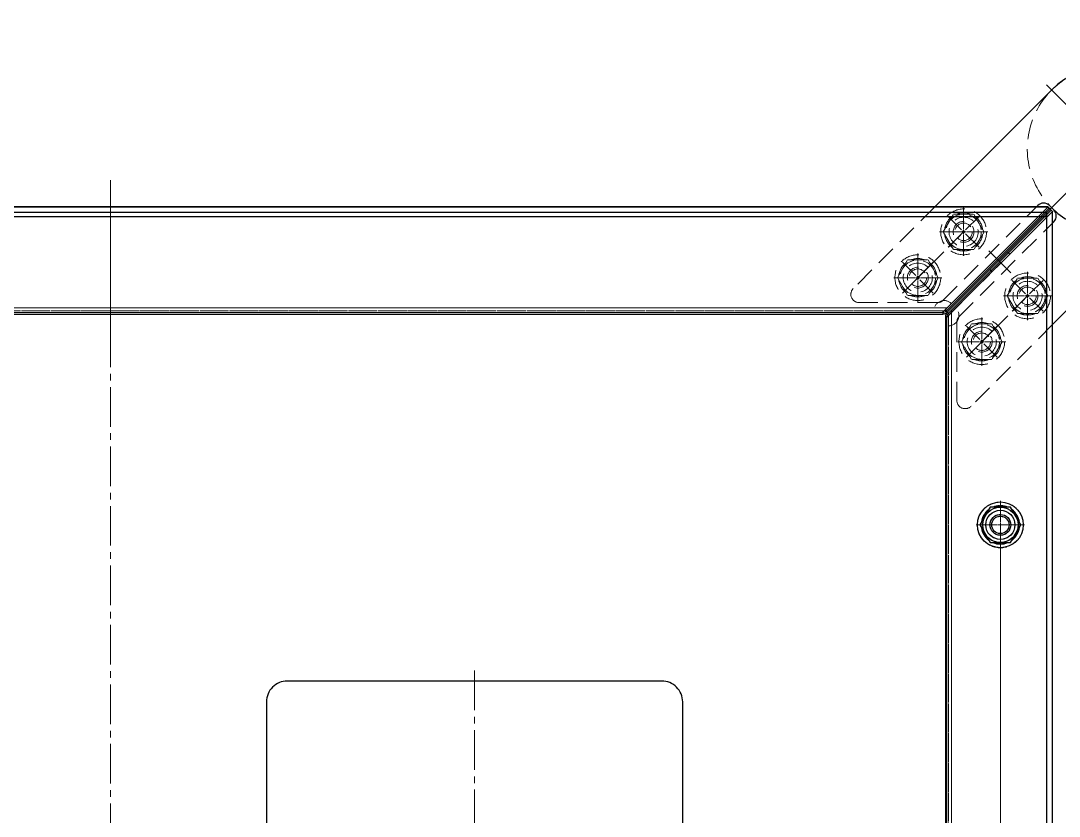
# Model space of a CAD drawing. Header units: millimetres. Extents: x 0 to 51411, y 0 to 16902.
# Drawn here: x 2381.2 to 2880.3, y 8610.9 to 8993 of the extents above; entities that cross this region are included whole.
import ezdxf

# ---------------------------------------------------------------- set-up
doc = ezdxf.new("R2010")
doc.units = ezdxf.units.MM
doc.linetypes.add('CENTER2', pattern=[28.575, 19.05, -3.175, 3.175, -3.175])
doc.linetypes.add('HIDDEN2', pattern=[4.7625, 3.175, -1.5875])
for name, color, linetype, lineweight in [('01_外形線', 7, 'Continuous', 25), ('03_かくれ線', 6, 'HIDDEN2', 13), ('04_中心線', 1, 'CENTER2', 9)]:
    doc.layers.add(name, color=color, linetype=linetype, lineweight=lineweight)
doc.layers.add('10_補助線', color=8, linetype='Continuous', lineweight=13, plot=False)

# ---------------------------------------------------------------- blocks, each defined once
blk = doc.blocks.new('*U541')
at = {"layer": '04_中心線', "color": 0, "linetype": 'CENTER2', "transparency": 16777216}
for p, q in [((0, 1.4), (0, 10.5)), ((-10.5, 0), (-1.4, 0)), ((0, -10.5), (0, -1.4)), ((1.4, 0), (10.5, 0))]:
    blk.add_line(p, q, dxfattribs=at)
at = {"layer": '04_中心線', "color": 0, "linetype": 'Continuous', "transparency": 16777216}
for p, q in [((0, -0.7), (0, 0.7)), ((-0.7, 0), (0.7, 0))]:
    blk.add_line(p, q, dxfattribs=at)
blk = doc.blocks.new('*U504')
at = {"layer": '04_中心線', "color": 0, "linetype": 'CENTER2', "transparency": 16777216}
for p, q in [((0, 1.4), (0, 10.5)), ((-10.5, 0), (-1.4, 0)), ((0, -10.5), (0, -1.4)), ((1.4, 0), (10.5, 0))]:
    blk.add_line(p, q, dxfattribs=at)
at = {"layer": '04_中心線', "color": 0, "linetype": 'Continuous', "transparency": 16777216}
for p, q in [((0, -0.7), (0, 0.7)), ((-0.7, 0), (0.7, 0))]:
    blk.add_line(p, q, dxfattribs=at)
blk = doc.blocks.new('*U538')
at = {"layer": '04_中心線', "color": 0, "linetype": 'CENTER2', "transparency": 16777216}
for p, q in [((0, 1.4), (0, 10.5)), ((-10.5, 0), (-1.4, 0)), ((0, -10.5), (0, -1.4)), ((1.4, 0), (10.5, 0))]:
    blk.add_line(p, q, dxfattribs=at)
at = {"layer": '04_中心線', "color": 0, "linetype": 'Continuous', "transparency": 16777216}
for p, q in [((0, -0.7), (0, 0.7)), ((-0.7, 0), (0.7, 0))]:
    blk.add_line(p, q, dxfattribs=at)
blk = doc.blocks.new('*U510')
at = {"layer": '04_中心線', "color": 0, "linetype": 'CENTER2', "transparency": 16777216}
for p, q in [((0, 2.2), (0, 11.59)), ((-11.59, 0), (-2.2, 0)), ((2.2, 0), (11.59, 0)), ((0, -11.59), (0, -2.2))]:
    blk.add_line(p, q, dxfattribs=at)
at = {"layer": '04_中心線', "color": 0, "linetype": 'Continuous', "transparency": 16777216}
for p, q in [((-1.1, 0), (1.1, 0)), ((0, -1.1), (0, 1.1))]:
    blk.add_line(p, q, dxfattribs=at)
blk = doc.blocks.new('*U511')
at = {"layer": '04_中心線', "color": 0, "linetype": 'CENTER2', "transparency": 16777216}
for p, q in [((0, 2.2), (0, 11.59)), ((-11.59, 0), (-2.2, 0)), ((2.2, 0), (11.59, 0)), ((0, -11.59), (0, -2.2))]:
    blk.add_line(p, q, dxfattribs=at)
at = {"layer": '04_中心線', "color": 0, "linetype": 'Continuous', "transparency": 16777216}
for p, q in [((-1.1, 0), (1.1, 0)), ((0, -1.1), (0, 1.1))]:
    blk.add_line(p, q, dxfattribs=at)
blk = doc.blocks.new('*U519')
at = {"layer": '04_中心線', "color": 0, "linetype": 'CENTER2', "transparency": 16777216}
for p, q in [((0, 8), (0, 43.5)), ((-43.5, 0), (-8, 0)), ((8, 0), (43.5, 0)), ((0, -43.5), (0, -8))]:
    blk.add_line(p, q, dxfattribs=at)
at = {"layer": '04_中心線', "color": 0, "linetype": 'Continuous', "transparency": 16777216}
for p, q in [((-4, 0), (4, 0)), ((0, -4), (0, 4))]:
    blk.add_line(p, q, dxfattribs=at)
blk = doc.blocks.new('*U512')
at = {"layer": '04_中心線', "color": 0, "linetype": 'CENTER2', "transparency": 16777216}
for p, q in [((0, 1.4), (0, 10.5)), ((-10.5, 0), (-1.4, 0)), ((1.4, 0), (10.5, 0)), ((0, -10.5), (0, -1.4))]:
    blk.add_line(p, q, dxfattribs=at)
at = {"layer": '04_中心線', "color": 0, "linetype": 'Continuous', "transparency": 16777216}
for p, q in [((-0.7, 0), (0.7, 0)), ((0, -0.7), (0, 0.7))]:
    blk.add_line(p, q, dxfattribs=at)
blk = doc.blocks.new('*U518')
at = {"layer": '04_中心線', "color": 0, "linetype": 'CENTER2', "transparency": 16777216}
for p, q in [((0, 1.4), (0, 10.5)), ((-10.5, 0), (-1.4, 0)), ((1.4, 0), (10.5, 0)), ((0, -10.5), (0, -1.4))]:
    blk.add_line(p, q, dxfattribs=at)
at = {"layer": '04_中心線', "color": 0, "linetype": 'Continuous', "transparency": 16777216}
for p, q in [((-0.7, 0), (0.7, 0)), ((0, -0.7), (0, 0.7))]:
    blk.add_line(p, q, dxfattribs=at)
blk = doc.blocks.new('*U517')
at = {"layer": '04_中心線', "color": 0, "linetype": 'CENTER2', "transparency": 16777216}
for p, q in [((0, 2.2), (0, 11.59)), ((-11.59, 0), (-2.2, 0)), ((2.2, 0), (11.59, 0)), ((0, -11.59), (0, -2.2))]:
    blk.add_line(p, q, dxfattribs=at)
at = {"layer": '04_中心線', "color": 0, "linetype": 'Continuous', "transparency": 16777216}
for p, q in [((-1.1, 0), (1.1, 0)), ((0, -1.1), (0, 1.1))]:
    blk.add_line(p, q, dxfattribs=at)
blk = doc.blocks.new('*U527')
at = {"layer": '04_中心線', "color": 0, "linetype": 'CENTER2', "transparency": 16777216}
for p, q in [((0, 8), (0, 43.5)), ((-43.5, 0), (-8, 0)), ((8, 0), (43.5, 0)), ((0, -43.5), (0, -8))]:
    blk.add_line(p, q, dxfattribs=at)
at = {"layer": '04_中心線', "color": 0, "linetype": 'Continuous', "transparency": 16777216}
for p, q in [((-4, 0), (4, 0)), ((0, -4), (0, 4))]:
    blk.add_line(p, q, dxfattribs=at)
blk = doc.blocks.new('*U546')
at = {"layer": '04_中心線', "color": 0, "linetype": 'CENTER2', "transparency": 16777216}
for p, q in [((0, 1.4), (0, 10.5)), ((-10.5, 0), (-1.4, 0)), ((1.4, 0), (10.5, 0)), ((0, -10.5), (0, -1.4))]:
    blk.add_line(p, q, dxfattribs=at)
at = {"layer": '04_中心線', "color": 0, "linetype": 'Continuous', "transparency": 16777216}
for p, q in [((-0.7, 0), (0.7, 0)), ((0, -0.7), (0, 0.7))]:
    blk.add_line(p, q, dxfattribs=at)
blk = doc.blocks.new('*U526')
at = {"layer": '04_中心線', "color": 0, "linetype": 'CENTER2', "transparency": 16777216}
for p, q in [((0, 1.4), (0, 10.5)), ((-10.5, 0), (-1.4, 0)), ((1.4, 0), (10.5, 0)), ((0, -10.5), (0, -1.4))]:
    blk.add_line(p, q, dxfattribs=at)
at = {"layer": '04_中心線', "color": 0, "linetype": 'Continuous', "transparency": 16777216}
for p, q in [((-0.7, 0), (0.7, 0)), ((0, -0.7), (0, 0.7))]:
    blk.add_line(p, q, dxfattribs=at)
blk = doc.blocks.new('*U551')
at = {"layer": '04_中心線', "color": 0, "linetype": 'CENTER2', "transparency": 16777216}
for p, q in [((0, 1.4), (0, 10.5)), ((-10.5, 0), (-1.4, 0)), ((1.4, 0), (10.5, 0)), ((0, -10.5), (0, -1.4))]:
    blk.add_line(p, q, dxfattribs=at)
at = {"layer": '04_中心線', "color": 0, "linetype": 'Continuous', "transparency": 16777216}
for p, q in [((-0.7, 0), (0.7, 0)), ((0, -0.7), (0, 0.7))]:
    blk.add_line(p, q, dxfattribs=at)
blk = doc.blocks.new('*U550')
at = {"layer": '04_中心線', "color": 0, "linetype": 'CENTER2', "transparency": 16777216}
for p, q in [((0, 1.4), (0, 10.5)), ((-10.5, 0), (-1.4, 0)), ((1.4, 0), (10.5, 0)), ((0, -10.5), (0, -1.4))]:
    blk.add_line(p, q, dxfattribs=at)
at = {"layer": '04_中心線', "color": 0, "linetype": 'Continuous', "transparency": 16777216}
for p, q in [((-0.7, 0), (0.7, 0)), ((0, -0.7), (0, 0.7))]:
    blk.add_line(p, q, dxfattribs=at)
blk = doc.blocks.new('*U554')
at = {"layer": '04_中心線', "color": 0, "linetype": 'CENTER2', "transparency": 16777216}
for p, q in [((0, 2.2), (0, 11.59)), ((-11.59, 0), (-2.2, 0)), ((2.2, 0), (11.59, 0)), ((0, -11.59), (0, -2.2))]:
    blk.add_line(p, q, dxfattribs=at)
at = {"layer": '04_中心線', "color": 0, "linetype": 'Continuous', "transparency": 16777216}
for p, q in [((-1.1, 0), (1.1, 0)), ((0, -1.1), (0, 1.1))]:
    blk.add_line(p, q, dxfattribs=at)
blk = doc.blocks.new('*U547')
at = {"layer": '04_中心線', "color": 0, "linetype": 'CENTER2', "transparency": 16777216}
for p, q in [((0, 2.2), (0, 11.59)), ((-11.59, 0), (-2.2, 0)), ((2.2, 0), (11.59, 0)), ((0, -11.59), (0, -2.2))]:
    blk.add_line(p, q, dxfattribs=at)
at = {"layer": '04_中心線', "color": 0, "linetype": 'Continuous', "transparency": 16777216}
for p, q in [((-1.1, 0), (1.1, 0)), ((0, -1.1), (0, 1.1))]:
    blk.add_line(p, q, dxfattribs=at)
blk = doc.blocks.new('*U533')
at = {"layer": '04_中心線', "color": 0, "linetype": 'CENTER2', "transparency": 16777216}
blk.add_line((0, 90), (0, 453.5), dxfattribs=at)
blk = doc.blocks.new('*U563')
at = {"layer": '04_中心線', "color": 0, "linetype": 'CENTER2', "transparency": 16777216}
for p, q in [((0, 1.4), (0, 10.5)), ((-10.5, 0), (-1.4, 0)), ((1.4, 0), (10.5, 0)), ((0, -10.5), (0, -1.4))]:
    blk.add_line(p, q, dxfattribs=at)
at = {"layer": '04_中心線', "color": 0, "linetype": 'Continuous', "transparency": 16777216}
for p, q in [((-0.7, 0), (0.7, 0)), ((0, -0.7), (0, 0.7))]:
    blk.add_line(p, q, dxfattribs=at)
blk = doc.blocks.new('*U561')
at = {"layer": '04_中心線', "color": 0, "linetype": 'CENTER2', "transparency": 16777216}
for p, q in [((0, 2.2), (0, 11.59)), ((-11.59, 0), (-2.2, 0)), ((2.2, 0), (11.59, 0)), ((0, -11.59), (0, -2.2))]:
    blk.add_line(p, q, dxfattribs=at)
at = {"layer": '04_中心線', "color": 0, "linetype": 'Continuous', "transparency": 16777216}
for p, q in [((-1.1, 0), (1.1, 0)), ((0, -1.1), (0, 1.1))]:
    blk.add_line(p, q, dxfattribs=at)

msp = doc.modelspace()

# ---------------------------------------------------------------- linework, layer by layer
at = {"layer": '01_外形線'}
for p, q in [((2876.621, 8959.76), (2820.466, 8903.605)), ((2874.851, 8903.545), (1973.734, 8903.545)), ((2874.851, 8903.545), (2826.414, 8855.109)), ((2826.414, 8855.109), (2874.851, 8903.545)), ((2869.906, 8904.251), (2869.26, 8903.605)), ((2875.911, 8902.485), (2874.851, 8903.545)), ((2875.562, 8904.251), (2876.621, 8903.192)), ((2877.681, 8902.133), (2876.621, 8903.192)), ((2933.19, 8903.192), (2877.035, 8847.037)), ((2874.292, 8898.866), (1974.292, 8898.866)), ((2875.911, 8902.485), (2826.414, 8852.987)), ((2875.911, 8902.485), (2826.414, 8852.987)), ((2876.972, 8901.424), (2828.535, 8852.987)), ((2876.972, 8901.424), (2828.535, 8852.987)), ((2875.911, 8902.485), (2876.972, 8901.424)), ((2876.972, 8000.308), (2876.972, 8901.424)), ((2877.681, 8896.476), (2877.035, 8895.83)), ((2024.292, 8852.109), (2824.292, 8852.109)), ((2825.535, 8850.866), (2825.535, 8050.866))]:
    msp.add_line(p, q, dxfattribs=at)
for points in [[(2874.851, 8903.545), (2874.914, 8903.609), (1973.671, 8903.609), (1973.734, 8903.545)], [(2876.972, 8000.308), (2877.035, 8000.245), (2877.035, 8901.487), (2876.972, 8901.424)], [(2851.597, 8759.366), (2851.597, 8760.058)], [(2852.347, 8759.366), (2852.347, 8760.058)]]:
    msp.add_lwpolyline(points, dxfattribs=at)
for points in [[(1984.292, 8000.866), (2864.292, 8000.866, 0.4142136), (2874.292, 8010.866), (2874.292, 8900.866), (1974.292, 8900.866), (1974.292, 8010.866, 0.4142136)], [(2509.292, 8225.866), (2689.292, 8225.866, 0.4142136), (2699.292, 8235.866), (2699.292, 8665.866, 0.4142136), (2689.292, 8675.866), (2509.292, 8675.866, 0.4142136), (2499.292, 8665.866), (2499.292, 8235.866, 0.4142136)]]:
    msp.add_lwpolyline(points, format="xyb", close=True, dxfattribs=at)
msp.add_lwpolyline([(2847.064, 8742.366), (2856.879, 8742.366), (2861.787, 8750.866), (2856.879, 8759.366), (2847.064, 8759.366), (2842.157, 8750.866)], close=True, dxfattribs=at)
for radius in [11, 8.5, 7, 5, 4.188]:
    msp.add_circle((2851.972, 8750.866), radius, dxfattribs=at)
for centre, radius, start, end in [((2904.906, 8931.476), 40, 225, 135), ((2872.734, 8901.422), 4, 45, 135), ((2874.852, 8899.304), 4, 315, 45), ((2826.447, 8852.167), 2.155, 133.44471, 181.54875), ((2819.712, 8860.709), 8.734, 306.97209, 320.11425), ((2824.292, 8855.109), 3, 270, 315), ((2828.535, 8850.866), 3, 135, 180), ((2825.593, 8853.02), 2.155, 268.45125, 316.55529), ((2834.136, 8846.285), 8.734, 129.88575, 143.02791), ((2851.972, 8750.866), 9.2, 92.33607, 112.49498), ((2851.972, 8750.866), 9.2, 67.50502, 87.66393), ((2851.972, 8750.866), 9.2, 127.50502, 172.49498), ((2851.972, 8750.866), 9.2, 7.50502, 52.49498), ((2851.972, 8750.866), 9.2, 187.50502, 232.49498), ((2851.972, 8750.866), 9.2, 307.50502, 352.49498), ((2851.972, 8750.866), 9.2, 247.50502, 292.49498)]:
    msp.add_arc(centre, radius, start, end, dxfattribs=at)
at = {"layer": '03_かくれ線', "ltscale": 3}
for p, q in [((2820.466, 8903.605), (2781.295, 8864.434)), ((2824.432, 8858.777), (2869.26, 8903.605)), ((2832.207, 8851.002), (2877.035, 8895.83)), ((2024.292, 8853.609), (2824.292, 8853.609)), ((2821.603, 8857.605), (2784.123, 8857.605)), ((2827.035, 8850.866), (2827.035, 8050.866)), ((2831.035, 8848.174), (2831.035, 8810.694)), ((2877.035, 8847.037), (2837.863, 8807.865))]:
    msp.add_line(p, q, dxfattribs=at)
at = {"layer": '03_かくれ線'}
for p, q in [((2855.405, 8881.979), (2856.466, 8880.918)), ((2846.921, 8873.492), (2847.981, 8872.432))]:
    msp.add_line(p, q, dxfattribs=at)
at = {"layer": '03_かくれ線', "ltscale": 3}
for points in [[(1973.734, 8903.545), (2020.136, 8857.144, -0.6681786), (2028.671, 8853.609), (2819.914, 8853.609, -0.6681786), (2828.449, 8857.144), (2874.851, 8903.545)], [(2876.972, 8901.424), (2830.571, 8855.023, -0.6681786), (2827.035, 8846.487), (2827.035, 8055.245, -0.6681786), (2830.571, 8046.709), (2876.972, 8000.308)]]:
    msp.add_lwpolyline(points, format="xyb", dxfattribs=at)
for points in [[(2829.391, 8900.109), (2839.206, 8900.109), (2844.114, 8891.609), (2839.206, 8883.109), (2829.391, 8883.109), (2824.484, 8891.609)], [(2807.391, 8878.109), (2817.206, 8878.109), (2822.114, 8869.609), (2817.206, 8861.109), (2807.391, 8861.109), (2802.484, 8869.609)], [(2860.128, 8869.366), (2869.943, 8869.366), (2874.85, 8860.866), (2869.943, 8852.366), (2860.128, 8852.366), (2855.22, 8860.866)], [(2838.128, 8847.366), (2847.943, 8847.366), (2852.85, 8838.866), (2847.943, 8830.366), (2838.128, 8830.366), (2833.22, 8838.866)], [(2856.879, 8759.366), (2847.064, 8759.366), (2842.157, 8750.866), (2847.064, 8742.366), (2856.879, 8742.366), (2861.787, 8750.866)]]:
    msp.add_lwpolyline(points, close=True, dxfattribs=at)
for points in [[(2833.924, 8883.109), (2833.924, 8882.416)], [(2834.674, 8883.109), (2834.674, 8882.416)], [(2811.924, 8861.109), (2811.924, 8860.416)], [(2812.674, 8861.109), (2812.674, 8860.416)], [(2864.66, 8852.366), (2864.66, 8851.674)], [(2865.41, 8852.366), (2865.41, 8851.674)], [(2842.66, 8830.366), (2842.66, 8829.674)], [(2843.41, 8830.366), (2843.41, 8829.674)], [(2851.597, 8742.366), (2851.597, 8741.674)], [(2852.347, 8742.366), (2852.347, 8741.674)]]:
    msp.add_lwpolyline(points, dxfattribs=at)
for centre, radius in [((2834.299, 8891.609), 11), ((2834.299, 8891.609), 8.5), ((2834.292, 8891.609), 7), ((2834.296, 8891.605), 7), ((2834.299, 8891.609), 5), ((2834.299, 8891.609), 4.188), ((2812.299, 8869.609), 11), ((2812.299, 8869.609), 8.5), ((2812.292, 8869.609), 7), ((2812.296, 8869.605), 7), ((2812.299, 8869.609), 5), ((2812.299, 8869.609), 4.188), ((2865.035, 8860.866), 11), ((2865.035, 8860.866), 8.5), ((2865.035, 8860.866), 7), ((2865.035, 8860.866), 7), ((2865.035, 8860.866), 5), ((2865.035, 8860.866), 4.188), ((2843.035, 8838.866), 11), ((2843.035, 8838.866), 8.5), ((2843.035, 8838.866), 7), ((2843.035, 8838.866), 7), ((2843.035, 8838.866), 5), ((2843.035, 8838.866), 4.188), ((2851.972, 8750.866), 11), ((2851.972, 8750.866), 8.5), ((2851.972, 8750.866), 7), ((2851.972, 8750.866), 5), ((2851.972, 8750.866), 4.188)]:
    msp.add_circle(centre, radius, dxfattribs=at)
for centre, radius, start, end in [((2904.906, 8931.476), 40, 315, 225), ((2834.299, 8891.609), 9.2, 127.50502, 172.49498), ((2834.299, 8891.609), 9.2, 67.50502, 112.49498), ((2834.299, 8891.609), 9.2, 7.50502, 52.49498), ((2834.299, 8891.609), 9.2, 187.50502, 232.49498), ((2834.299, 8891.609), 9.2, 307.50502, 352.49498), ((2834.299, 8891.609), 9.2, 247.50502, 267.66393), ((2834.299, 8891.609), 9.2, 272.33607, 292.49498), ((2812.299, 8869.609), 9.2, 67.50502, 112.49498), ((2812.299, 8869.609), 9.2, 127.50502, 172.49498), ((2812.299, 8869.609), 9.2, 7.50502, 52.49498), ((2812.299, 8869.609), 9.2, 187.50502, 232.49498), ((2812.299, 8869.609), 9.2, 307.50502, 352.49498), ((2865.035, 8860.866), 9.2, 127.50502, 172.49498), ((2865.035, 8860.866), 9.2, 67.50502, 112.49498), ((2865.035, 8860.866), 9.2, 7.50502, 52.49498), ((2784.123, 8861.605), 4, 135, 270), ((2812.299, 8869.609), 9.2, 247.50502, 267.66393), ((2812.299, 8869.609), 9.2, 272.33607, 292.49498), ((2821.603, 8861.605), 4, 270, 315), ((2865.035, 8860.866), 9.2, 187.50502, 232.49498), ((2865.035, 8860.866), 9.2, 307.50502, 352.49498), ((2835.035, 8848.174), 4, 135, 180), ((2865.035, 8860.866), 9.2, 247.50502, 267.66393), ((2865.035, 8860.866), 9.2, 272.33607, 292.49498), ((2843.035, 8838.866), 9.2, 127.50502, 172.49498), ((2843.035, 8838.866), 9.2, 67.50502, 112.49498), ((2843.035, 8838.866), 9.2, 7.50502, 52.49498), ((2843.035, 8838.866), 9.2, 187.50502, 232.49498), ((2843.035, 8838.866), 9.2, 307.50502, 352.49498), ((2843.035, 8838.866), 9.2, 247.50502, 267.66393), ((2843.035, 8838.866), 9.2, 272.33607, 292.49498), ((2835.035, 8810.694), 4, 180, 315), ((2851.972, 8750.866), 9.2, 67.50502, 112.49498), ((2851.972, 8750.866), 9.2, 127.50502, 172.49498), ((2851.972, 8750.866), 9.2, 7.50502, 52.49498), ((2851.972, 8750.866), 9.2, 187.50502, 232.49498), ((2851.972, 8750.866), 9.2, 307.50502, 352.49498), ((2851.972, 8750.866), 9.2, 247.50502, 267.66393), ((2851.972, 8750.866), 9.2, 272.33607, 292.49498)]:
    msp.add_arc(centre, radius, start, end, dxfattribs=at)
at = {"layer": '03_かくれ線'}
for centre, start, end in [((2824.292, 8855.109), 270, 315), ((2828.535, 8850.866), 135, 180)]:
    msp.add_arc(centre, 1.5, start, end, dxfattribs=at)
at = {"layer": '04_中心線'}
for p, q in [((2424.292, 8916.405), (2424.292, 8839.249)), ((2424.292, 8847.268), (2424.292, 8909.585)), ((2811.296, 8868.605), (2834.296, 8891.605)), ((2856.996, 8871.902), (2846.389, 8882.509)), ((2842.035, 8837.866), (2865.035, 8860.866)), ((2851.972, 8150.866), (2851.972, 8750.866)), ((2851.972, 8750.866), (2851.972, 8023.186)), ((2599.292, 8680.866), (2599.292, 8220.866))]:
    msp.add_line(p, q, dxfattribs=at)
at = {"layer": '10_補助線'}
for p, q in [((2875.381, 8903.015), (2825.883, 8853.518)), ((2876.442, 8901.954), (2826.944, 8852.457)), ((2851.162, 8877.736), (2852.223, 8876.675)), ((2021.11, 8855.109), (2826.414, 8855.109)), ((2824.292, 8853.609), (2824.292, 8852.109)), ((2826.414, 8852.987), (2825.353, 8854.048)), ((2828.535, 8854.048), (2828.535, 8048.745)), ((2024.292, 8852.859), (2824.292, 8852.859)), ((2827.035, 8850.866), (2825.535, 8850.866)), ((2826.285, 8850.866), (2826.285, 8050.866)), ((2826.414, 8852.987), (2827.474, 8851.927))]:
    msp.add_line(p, q, dxfattribs=at)
for points in [[(2828.449, 8857.144), (2824.914, 8853.609), (2819.914, 8853.609)], [(2830.571, 8855.023), (2827.035, 8851.487), (2827.035, 8846.487)]]:
    msp.add_lwpolyline(points, dxfattribs=at)
for centre, start, end in [((2824.292, 8855.109), 270, 315), ((2828.535, 8850.866), 135, 180)]:
    msp.add_arc(centre, 2.25, start, end, dxfattribs=at)

# ---------------------------------------------------------------- block references
at = {"layer": '04_中心線', "linetype": 'CENTER2'}
for name, p, rotation in [('*U519', (2904.906, 8931.476), 315.0000000000001), ('*U527', (2904.906, 8931.476), 315.0000000000032), ('*U546', (2834.296, 8891.605), 315.0000000000032), ('*U551', (2834.292, 8891.609), 180), ('*U526', (2812.296, 8869.605), 315.0000000000032), ('*U550', (2812.292, 8869.609), 180), ('*U512', (2865.035, 8860.866), 315.0000000000001), ('*U541', (2865.035, 8860.866), 89.99999999999999), ('*U518', (2843.035, 8838.866), 315.0000000000001), ('*U504', (2843.035, 8838.866), 89.99999999999999), ('*U561', (2851.972, 8750.866), 180), ('*U538', (2851.972, 8750.866), 89.99999999999999), ('*U563', (2851.972, 8750.866), 180)]:
    msp.add_blockref(name, p, dxfattribs=dict(at, rotation=rotation))
for name, p in [('*U533', (2424.292, 8450.866)), ('*U554', (2834.299, 8891.609)), ('*U547', (2812.299, 8869.609)), ('*U510', (2865.035, 8860.866)), ('*U511', (2843.035, 8838.866)), ('*U517', (2851.972, 8750.866))]:
    msp.add_blockref(name, p, dxfattribs=at)

doc.saveas('drawing.dxf')
